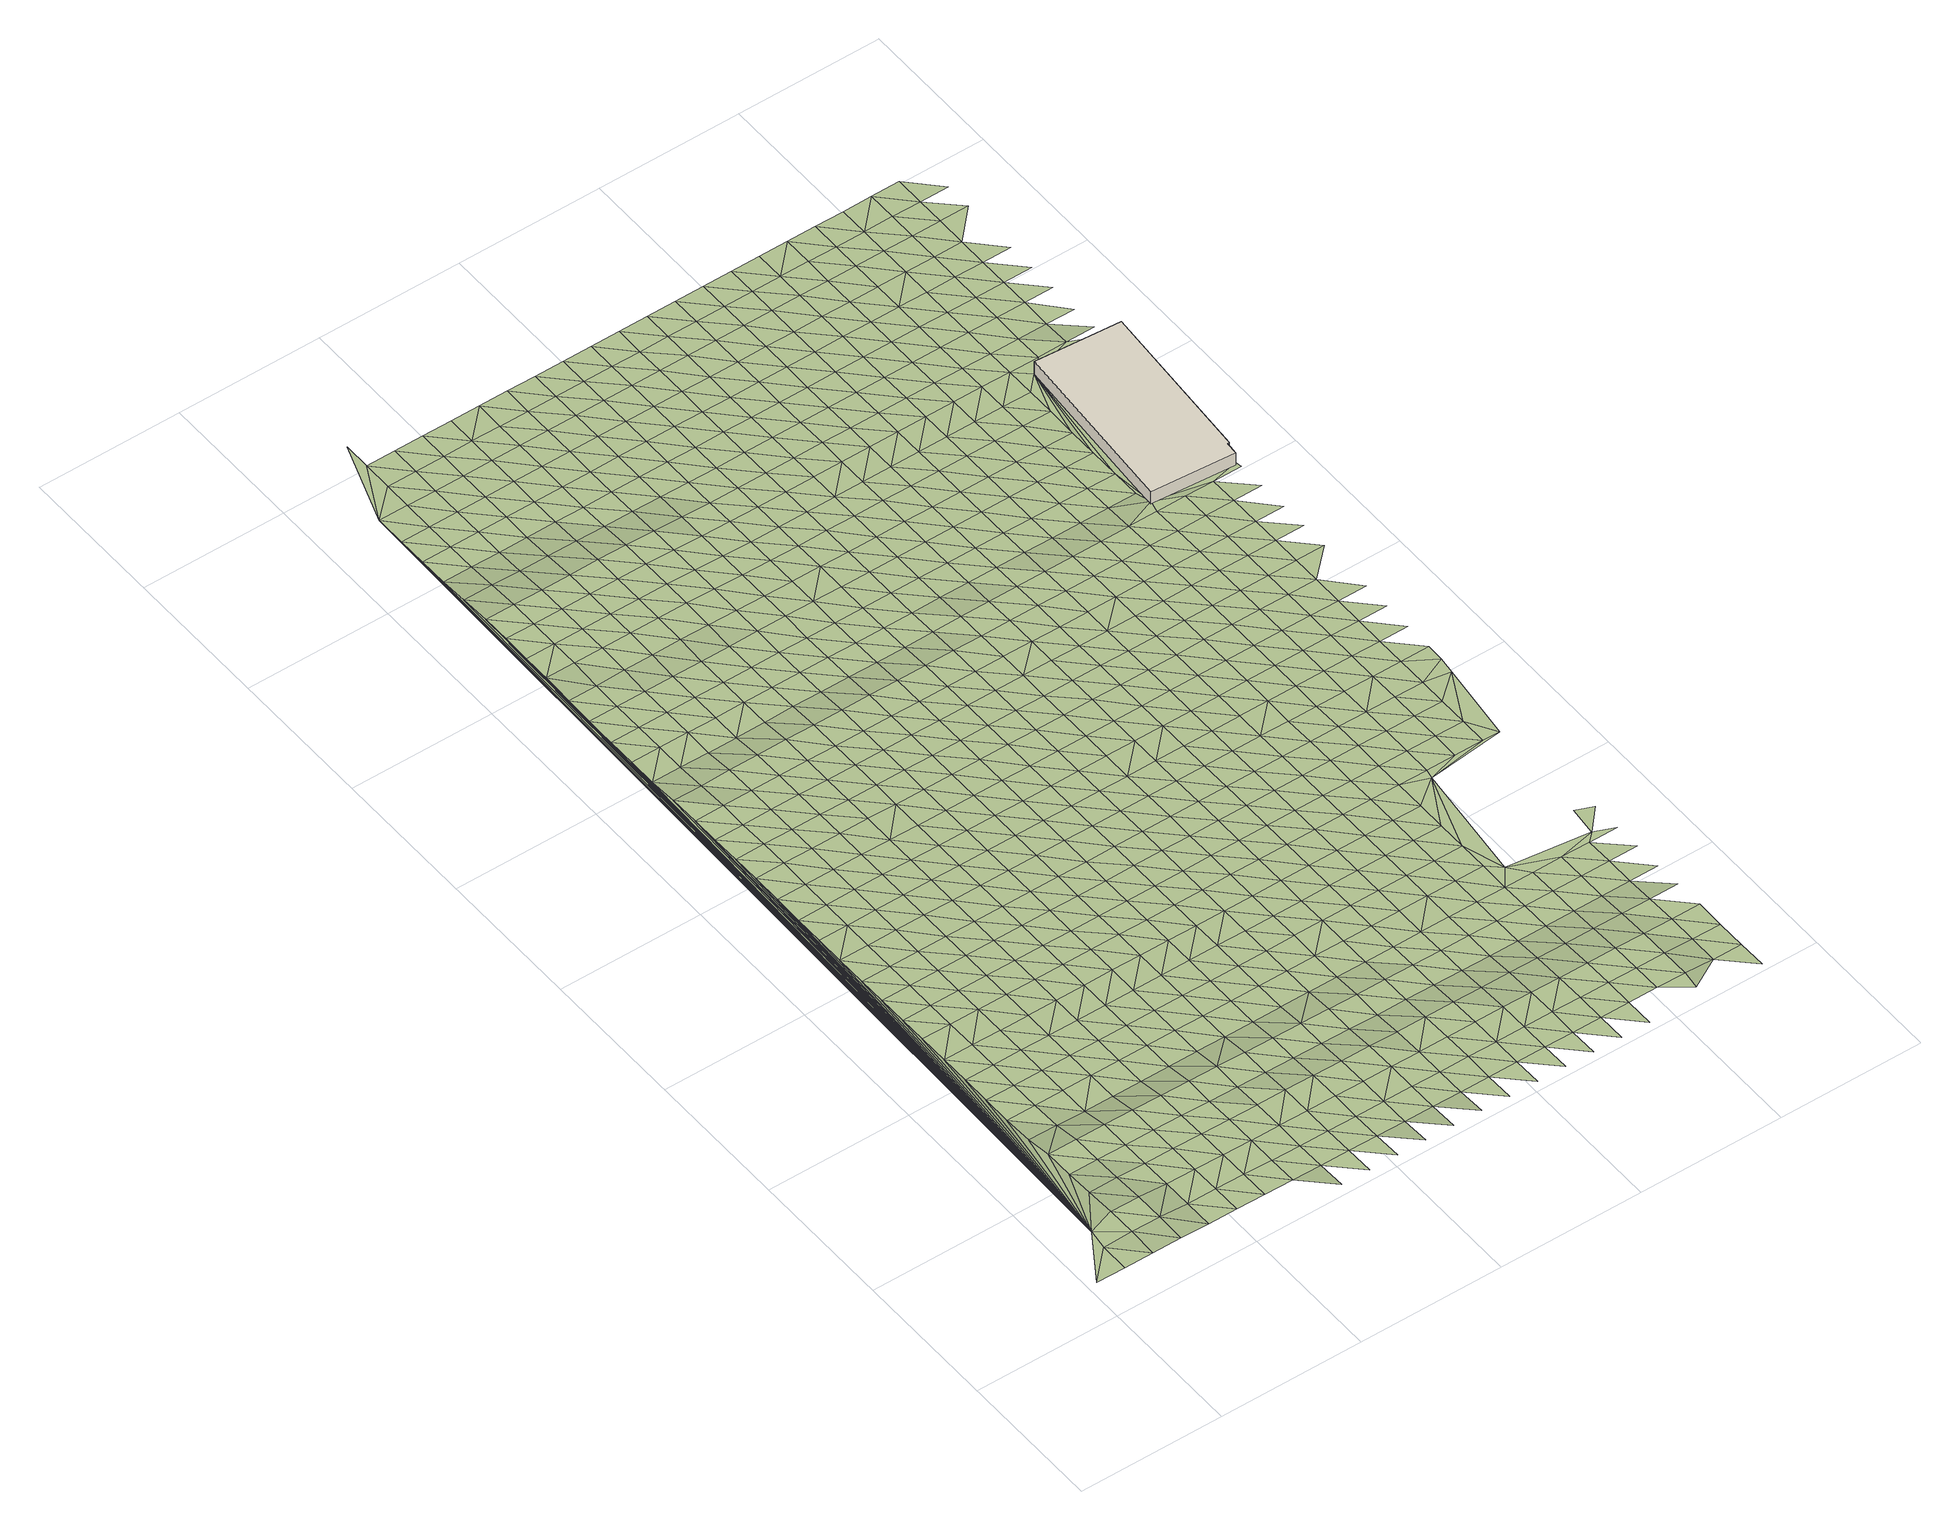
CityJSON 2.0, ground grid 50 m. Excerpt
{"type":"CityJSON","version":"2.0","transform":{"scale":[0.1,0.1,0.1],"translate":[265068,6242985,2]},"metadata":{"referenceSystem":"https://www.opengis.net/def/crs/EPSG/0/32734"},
"CityObjects":{
"building1":{"type":"Building","attributes":{"building":"industrial","building:levels":"1","footprint":{"type":"Polygon"},"plus_code":"C9X8X9XC+X3X","ground_height":3.87,"building_height":4.1,"roof_height":7.97},"geometry":[{"type":"Solid","lod":"1","boundaries":[[[[0,1,2,3]],[[1,4,5,2]],[[4,6,7,5]],[[6,8,9,7]],[[8,10,11,9]],[[10,0,3,11]],[[3,2,5,7,9,11]],[[10,8,6,4,1,0]]]]}]},
"terrain1":{"type":"TINRelief","geometry":[{"type":"CompositeSurface","lod":"1","boundaries":[[[12,13,14]],[[13,15,14]],[[12,16,13]],[[13,17,15]],[[16,17,13]],[[17,18,15]],[[18,19,15]],[[20,17,16]],[[19,21,15]],[[22,18,17]],[[21,23,15]],[[20,22,17]],[[23,24,15]],[[25,19,18]],[[15,24,26]],[[25,18,22]],[[27,21,19]],[[26,28,15]],[[20,29,22]],[[19,25,27]],[[30,15,28]],[[23,21,31]],[[32,15,30]],[[31,21,27]],[[25,22,33]],[[34,22,29]],[[15,32,35]],[[36,24,23]],[[25,33,27]],[[31,37,23]],[[33,22,34]],[[35,38,15]],[[26,24,36]],[[23,37,36]],[[39,31,27]],[[15,38,40]],[[34,29,41]],[[39,27,33]],[[26,42,28]],[[15,40,43]],[[31,44,37]],[[36,42,26]],[[15,43,45]],[[44,31,39]],[[30,28,46]],[[33,34,47]],[[34,41,48]],[[37,49,36]],[[15,45,50]],[[42,46,28]],[[39,33,47]],[[37,44,49]],[[47,34,48]],[[32,30,51]],[[15,50,52]],[[42,36,53]],[[46,51,30]],[[39,54,44]],[[36,49,53]],[[55,15,52]],[[56,48,41]],[[54,39,47]],[[46,42,57]],[[32,58,35]],[[51,59,32]],[[15,55,60]],[[44,61,49]],[[53,57,42]],[[38,35,58]],[[62,15,60]],[[32,59,58]],[[61,44,54]],[[63,51,46]],[[47,48,64]],[[56,65,48]],[[49,66,53]],[[67,15,62]],[[57,63,46]],[[38,68,40]],[[54,47,64]],[[49,61,66]],[[64,48,65]],[[69,59,51]],[[70,15,67]],[[58,68,38]],[[63,69,51]],[[43,40,71]],[[57,53,72]],[[54,73,61]],[[53,66,74]],[[15,70,75]],[[76,65,56]],[[68,71,40]],[[73,54,64]],[[57,72,63]],[[58,59,77]],[[53,74,72]],[[78,15,75]],[[69,79,59]],[[45,43,80]],[[66,61,81]],[[68,58,77]],[[71,80,43]],[[15,78,82]],[[59,79,77]],[[81,61,73]],[[83,69,63]],[[84,64,65]],[[65,76,85]],[[66,86,74]],[[15,82,87]],[[83,63,72]],[[50,45,88]],[[68,89,71]],[[64,84,73]],[[80,90,45]],[[66,81,86]],[[84,65,85]],[[91,79,69]],[[92,15,87]],[[89,68,77]],[[74,93,72]],[[52,50,88]],[[45,90,88]],[[83,91,69]],[[80,71,94]],[[81,73,95]],[[74,86,93]],[[15,92,96]],[[85,76,97]],[[98,77,79]],[[94,71,89]],[[84,95,73]],[[52,99,55]],[[72,100,83]],[[79,91,98]],[[97,76,101]],[[15,96,102]],[[90,80,103]],[[104,86,81]],[[99,52,88]],[[100,72,93]],[[85,105,84]],[[106,89,77]],[[80,94,103]],[[95,104,81]],[[107,15,102]],[[108,91,83]],[[109,60,55]],[[105,85,97]],[[77,98,106]],[[90,110,88]],[[86,111,93]],[[99,109,55]],[[83,100,108]],[[15,107,112]],[[94,89,113]],[[114,95,84]],[[90,103,110]],[[104,111,86]],[[115,62,60]],[[116,15,112]],[[114,84,105]],[[106,113,89]],[[117,100,93]],[[99,88,118]],[[98,91,119]],[[91,108,120]],[[109,115,60]],[[94,121,103]],[[95,122,104]],[[111,117,93]],[[118,88,110]],[[123,15,116]],[[67,62,124]],[[105,97,125]],[[106,98,119]],[[113,121,94]],[[120,119,91]],[[95,114,122]],[[126,109,99]],[[108,100,127]],[[115,124,62]],[[128,125,97]],[[129,15,123]],[[110,103,130]],[[131,111,104]],[[117,127,100]],[[126,99,118]],[[70,67,132]],[[114,105,133]],[[113,106,134]],[[121,130,103]],[[15,129,135]],[[131,104,122]],[[115,109,136]],[[137,120,108]],[[124,132,67]],[[125,133,105]],[[119,134,106]],[[138,117,111]],[[118,110,139]],[[126,136,109]],[[127,137,108]],[[135,140,15]],[[141,75,70]],[[113,142,121]],[[130,139,110]],[[131,138,111]],[[124,115,143]],[[114,144,122]],[[132,141,70]],[[133,145,114]],[[134,142,113]],[[146,15,140]],[[147,127,117]],[[148,126,118]],[[119,120,149]],[[137,150,120]],[[115,136,143]],[[130,121,151]],[[152,78,75]],[[144,131,122]],[[117,138,147]],[[139,148,118]],[[114,145,144]],[[132,124,153]],[[154,133,125]],[[134,119,149]],[[141,152,75]],[[142,151,121]],[[149,120,150]],[[155,136,126]],[[156,137,127]],[[143,153,124]],[[157,154,125]],[[139,130,158]],[[159,138,131]],[[127,147,156]],[[148,155,126]],[[132,160,141]],[[82,78,161]],[[162,145,133]],[[134,163,142]],[[151,158,130]],[[152,164,78]],[[159,131,144]],[[150,137,165]],[[136,166,143]],[[153,160,132]],[[154,162,133]],[[163,134,149]],[[87,82,161]],[[148,139,167]],[[78,164,161]],[[155,166,136]],[[165,137,156]],[[152,141,168]],[[147,138,169]],[[151,142,170]],[[139,158,167]],[[138,159,171]],[[172,153,143]],[[144,145,173]],[[160,168,141]],[[162,174,145]],[[170,142,163]],[[147,169,156]],[[155,148,175]],[[87,176,92]],[[149,150,177]],[[169,138,171]],[[165,178,150]],[[166,172,143]],[[164,152,179]],[[158,151,180]],[[159,144,173]],[[161,176,87]],[[175,148,167]],[[145,174,173]],[[181,160,153]],[[182,162,154]],[[163,149,177]],[[168,179,152]],[[151,170,180]],[[177,150,178]],[[166,155,183]],[[156,184,165]],[[96,92,185]],[[172,181,153]],[[182,154,186]],[[158,187,167]],[[188,171,159]],[[184,156,169]],[[155,175,183]],[[176,185,92]],[[168,160,189]],[[161,164,190]],[[191,174,162]],[[163,192,170]],[[158,180,187]],[[179,193,164]],[[188,159,173]],[[194,178,165]],[[195,172,166]],[[102,96,196]],[[181,189,160]],[[182,191,162]],[[192,163,177]],[[176,161,190]],[[171,197,169]],[[175,167,198]],[[164,193,190]],[[183,195,166]],[[165,184,194]],[[185,196,96]],[[199,179,168]],[[170,200,180]],[[173,174,201]],[[198,167,187]],[[188,197,171]],[[202,181,172]],[[189,199,168]],[[200,170,192]],[[174,191,201]],[[203,184,169]],[[176,204,185]],[[205,183,175]],[[177,178,206]],[[107,102,207]],[[178,194,208]],[[195,202,172]],[[196,209,102]],[[187,180,210]],[[211,193,179]],[[212,188,173]],[[197,203,169]],[[204,176,190]],[[205,175,198]],[[189,181,213]],[[192,177,206]],[[214,191,182]],[[112,107,207]],[[199,211,179]],[[210,180,200]],[[206,178,208]],[[212,173,201]],[[102,209,207]],[[195,183,215]],[[194,184,216]],[[196,185,217]],[[202,213,181]],[[182,218,214]],[[198,187,219]],[[193,220,190]],[[221,197,188]],[[203,216,184]],[[205,215,183]],[[217,185,204]],[[199,189,222]],[[112,223,116]],[[192,224,200]],[[219,187,210]],[[211,220,193]],[[221,188,212]],[[225,208,194]],[[201,191,226]],[[209,196,227]],[[213,222,189]],[[191,214,228]],[[223,112,207]],[[224,192,206]],[[229,204,190]],[[230,203,197]],[[198,231,205]],[[202,195,232]],[[215,233,195]],[[216,225,194]],[[196,217,227]],[[234,211,199]],[[123,116,235]],[[210,200,236]],[[212,201,226]],[[231,198,219]],[[220,229,190]],[[221,230,197]],[[226,191,228]],[[213,202,232]],[[209,237,207]],[[222,234,199]],[[235,116,223]],[[195,233,232]],[[236,200,224]],[[238,216,203]],[[215,205,239]],[[217,204,240]],[[206,208,241]],[[225,242,208]],[[209,227,237]],[[219,210,243]],[[244,220,211]],[[245,129,123]],[[212,246,221]],[[203,230,238]],[[229,240,204]],[[239,205,231]],[[213,247,222]],[[228,214,248]],[[224,206,241]],[[223,207,249]],[[234,244,211]],[[210,236,243]],[[241,208,242]],[[123,235,245]],[[246,212,226]],[[233,215,250]],[[251,225,216]],[[227,217,252]],[[247,213,232]],[[253,248,214]],[[249,207,237]],[[231,219,254]],[[255,230,221]],[[129,256,135]],[[250,215,239]],[[216,238,251]],[[240,252,217]],[[234,222,257]],[[220,258,229]],[[235,223,259]],[[228,260,226]],[[224,261,236]],[[243,254,219]],[[244,262,220]],[[245,256,129]],[[221,246,255]],[[242,225,263]],[[233,264,232]],[[265,237,227]],[[257,222,247]],[[248,260,228]],[[259,223,249]],[[261,224,241]],[[240,229,258]],[[239,231,266]],[[267,140,135]],[[220,262,258]],[[264,233,250]],[[263,225,251]],[[252,265,227]],[[244,234,268]],[[238,230,269]],[[270,245,235]],[[243,236,271]],[[246,226,272]],[[254,266,231]],[[230,255,273]],[[256,267,135]],[[247,232,274]],[[275,249,237]],[[268,234,257]],[[270,235,259]],[[260,272,226]],[[271,236,261]],[[238,269,251]],[[276,250,239]],[[240,277,252]],[[241,242,278]],[[279,146,140]],[[269,230,273]],[[263,280,242]],[[274,232,264]],[[265,275,237]],[[281,254,243]],[[244,282,262]],[[256,245,283]],[[246,284,255]],[[277,240,258]],[[266,276,239]],[[267,279,140]],[[257,247,285]],[[286,260,248]],[[241,278,261]],[[259,249,287]],[[244,268,282]],[[281,243,271]],[[278,242,280]],[[270,283,245]],[[272,284,246]],[[264,250,288]],[[251,289,263]],[[265,252,290]],[[285,247,274]],[[291,286,248]],[[275,287,249]],[[266,254,292]],[[262,293,258]],[[273,255,294]],[[267,256,295]],[[289,251,269]],[[276,288,250]],[[290,252,277]],[[279,296,146]],[[257,297,268]],[[298,270,259]],[[299,272,260]],[[271,261,300]],[[281,292,254]],[[262,282,293]],[[256,283,295]],[[255,284,294]],[[301,274,264]],[[302,280,263]],[[275,265,303]],[[297,257,285]],[[286,299,260]],[[287,298,259]],[[300,261,278]],[[296,304,146]],[[277,258,305]],[[273,306,269]],[[307,276,266]],[[279,267,308]],[[288,301,264]],[[263,289,302]],[[303,265,290]],[[282,268,309]],[[310,283,270]],[[281,271,311]],[[292,307,266]],[[305,258,293]],[[306,273,294]],[[295,308,267]],[[304,312,146]],[[313,285,274]],[[272,314,284]],[[275,315,287]],[[309,268,297]],[[298,310,270]],[[299,316,272]],[[311,271,300]],[[289,269,317]],[[318,288,276]],[[290,277,319]],[[278,280,320]],[[279,321,296]],[[280,302,322]],[[146,312,323]],[[301,313,274]],[[275,303,315]],[[281,324,292]],[[282,325,293]],[[295,283,326]],[[294,284,314]],[[317,269,306]],[[319,277,305]],[[307,318,276]],[[308,321,279]],[[272,316,314]],[[297,285,327]],[[299,286,328]],[[300,278,320]],[[298,287,329]],[[325,282,309]],[[324,281,311]],[[320,280,322]],[[310,326,283]],[[301,288,330]],[[289,331,302]],[[290,332,303]],[[304,296,333]],[[313,327,285]],[[286,334,328]],[[287,315,329]],[[307,292,335]],[[305,293,336]],[[294,337,306]],[[338,308,295]],[[331,289,317]],[[288,318,330]],[[290,319,332]],[[321,333,296]],[[339,309,297]],[[310,298,340]],[[316,299,341]],[[300,342,311]],[[335,292,324]],[[336,293,325]],[[326,338,295]],[[314,337,294]],[[322,302,343]],[[313,301,344]],[[312,304,345]],[[315,303,346]],[[327,339,297]],[[341,299,328]],[[340,298,329]],[[342,300,320]],[[305,347,319]],[[317,306,348]],[[318,307,349]],[[350,321,308]],[[344,301,330]],[[343,302,331]],[[303,332,346]],[[333,345,304]],[[351,325,309]],[[326,310,352]],[[324,311,353]],[[316,354,314]],[[347,305,336]],[[349,307,335]],[[337,348,306]],[[338,350,308]],[[322,355,320]],[[313,356,327]],[[315,357,329]],[[339,351,309]],[[310,340,352]],[[316,341,354]],[[353,311,342]],[[331,317,358]],[[318,359,330]],[[319,360,332]],[[333,321,361]],[[355,322,343]],[[345,362,312]],[[356,313,344]],[[357,315,346]],[[336,325,363]],[[335,324,364]],[[365,338,326]],[[337,314,366]],[[348,358,317]],[[360,319,347]],[[359,318,349]],[[350,361,321]],[[367,339,327]],[[368,341,328]],[[342,320,369]],[[340,329,370]],[[351,363,325]],[[364,324,353]],[[352,365,326]],[[366,314,354]],[[344,330,371]],[[346,332,372]],[[373,345,333]],[[369,320,355]],[[356,367,327]],[[368,328,374]],[[370,329,357]],[[335,375,349]],[[376,347,336]],[[343,331,377]],[[337,378,348]],[[379,350,338]],[[358,380,331]],[[371,330,359]],[[372,332,360]],[[361,373,333]],[[381,351,339]],[[382,352,340]],[[342,383,353]],[[375,335,364]],[[363,376,336]],[[365,379,338]],[[378,337,366]],[[355,343,377]],[[356,344,384]],[[354,341,385]],[[386,362,345]],[[357,346,387]],[[367,381,339]],[[331,380,377]],[[368,388,341]],[[382,340,370]],[[383,342,369]],[[389,360,347]],[[358,348,390]],[[359,349,391]],[[361,350,392]],[[384,344,371]],[[387,346,372]],[[373,386,345]],[[351,393,363]],[[365,352,394]],[[364,353,395]],[[366,354,385]],[[391,349,375]],[[376,389,347]],[[348,378,390]],[[385,341,388]],[[379,392,350]],[[355,396,369]],[[397,367,356]],[[357,398,370]],[[381,393,351]],[[382,394,352]],[[395,353,383]],[[380,358,399]],[[372,360,400]],[[359,401,371]],[[373,361,402]],[[396,355,377]],[[386,403,362]],[[397,356,384]],[[398,357,387]],[[375,364,404]],[[405,376,363]],[[379,365,406]],[[366,407,378]],[[358,390,399]],[[360,389,400]],[[401,359,391]],[[392,402,361]],[[381,367,408]],[[409,383,369]],[[410,388,368]],[[382,370,411]],[[393,405,363]],[[404,364,395]],[[365,394,406]],[[385,407,366]],[[384,371,412]],[[380,413,377]],[[387,372,414]],[[415,386,373]],[[396,409,369]],[[367,397,408]],[[416,410,368]],[[411,370,398]],[[375,417,391]],[[418,389,376]],[[378,419,390]],[[392,379,420]],[[413,380,399]],[[412,371,401]],[[400,414,372]],[[402,415,373]],[[381,421,393]],[[394,382,422]],[[423,395,383]],[[417,375,404]],[[405,418,376]],[[406,420,379]],[[407,419,378]],[[396,377,424]],[[397,384,425]],[[385,388,426]],[[427,403,386]],[[387,428,398]],[[421,381,408]],[[410,429,388]],[[422,382,411]],[[409,423,383]],[[389,430,400]],[[399,390,431]],[[401,391,432]],[[392,433,402]],[[425,384,412]],[[424,377,413]],[[414,428,387]],[[415,427,386]],[[405,393,434]],[[394,435,406]],[[404,395,436]],[[407,385,426]],[[432,391,417]],[[418,430,389]],[[419,431,390]],[[426,388,429]],[[420,433,392]],[[437,409,396]],[[397,438,408]],[[411,398,439]],[[434,393,421]],[[435,394,422]],[[423,436,395]],[[413,399,440]],[[412,401,441]],[[442,414,400]],[[415,402,443]],[[437,396,424]],[[403,427,444]],[[438,397,425]],[[428,439,398]],[[417,404,445]],[[446,418,405]],[[420,406,447]],[[407,448,419]],[[431,440,399]],[[430,442,400]],[[441,401,432]],[[433,443,402]],[[421,408,449]],[[429,410,450]],[[423,409,451]],[[422,411,452]],[[405,434,446]],[[436,445,404]],[[447,406,435]],[[426,448,407]],[[412,453,425]],[[413,454,424]],[[428,414,455]],[[427,415,456]],[[437,451,409]],[[449,408,438]],[[457,450,410]],[[439,452,411]],[[458,432,417]],[[418,459,430]],[[431,419,460]],[[433,420,461]],[[453,412,441]],[[440,454,413]],[[442,455,414]],[[443,456,415]],[[434,421,462]],[[422,463,435]],[[436,423,464]],[[445,458,417]],[[446,459,418]],[[461,420,447]],[[448,460,419]],[[437,424,465]],[[438,425,466]],[[426,429,467]],[[468,439,428]],[[462,421,449]],[[450,469,429]],[[452,463,422]],[[423,451,464]],[[470,442,430]],[[471,441,432]],[[440,431,472]],[[444,427,473]],[[433,474,443]],[[425,453,466]],[[454,465,424]],[[455,468,428]],[[456,475,427]],[[476,446,434]],[[447,435,477]],[[445,436,478]],[[448,426,467]],[[458,471,432]],[[459,470,430]],[[460,472,431]],[[467,429,469]],[[474,433,461]],[[451,437,479]],[[449,438,480]],[[481,452,439]],[[462,476,434]],[[463,477,435]],[[464,478,436]],[[473,427,475]],[[482,455,442]],[[456,443,483]],[[465,479,437]],[[480,438,466]],[[468,481,439]],[[445,484,458]],[[459,446,485]],[[453,441,486]],[[454,440,487]],[[447,488,461]],[[448,489,460]],[[472,490,440]],[[470,482,442]],[[471,491,441]],[[483,443,474]],[[449,492,462]],[[493,469,450]],[[451,494,464]],[[463,452,495]],[[476,485,446]],[[478,484,445]],[[477,488,447]],[[489,448,467]],[[466,453,486]],[[465,454,487]],[[475,456,496]],[[440,490,487]],[[441,491,486]],[[492,449,480]],[[479,494,451]],[[493,450,497]],[[481,495,452]],[[471,458,498]],[[459,499,470]],[[472,460,500]],[[474,461,501]],[[455,502,468]],[[482,503,455]],[[496,456,483]],[[476,462,504]],[[505,477,463]],[[469,506,467]],[[478,464,507]],[[484,498,458]],[[485,499,459]],[[488,501,461]],[[500,460,489]],[[466,508,480]],[[479,465,509]],[[475,510,473]],[[481,468,502]],[[504,462,492]],[[506,469,493]],[[495,505,463]],[[455,503,502]],[[494,507,464]],[[482,470,511]],[[490,472,512]],[[491,471,513]],[[483,474,514]],[[486,508,466]],[[509,465,487]],[[510,475,496]],[[485,476,515]],[[516,488,477]],[[484,478,517]],[[518,489,467]],[[498,513,471]],[[499,511,470]],[[472,500,512]],[[501,514,474]],[[519,494,479]],[[492,480,520]],[[481,521,495]],[[515,476,504]],[[505,516,477]],[[518,467,506]],[[507,517,478]],[[490,522,487]],[[503,482,523]],[[483,524,496]],[[509,519,479]],[[525,473,510]],[[508,520,480]],[[521,481,502]],[[484,526,498]],[[485,527,499]],[[486,491,528]],[[501,488,529]],[[500,489,530]],[[522,490,512]],[[511,523,482]],[[513,531,491]],[[514,524,483]],[[504,492,532]],[[493,533,506]],[[534,507,494]],[[535,505,495]],[[485,515,527]],[[517,526,484]],[[516,529,488]],[[530,489,518]],[[508,486,528]],[[536,509,487]],[[503,537,502]],[[510,496,538]],[[491,531,528]],[[519,534,494]],[[520,532,492]],[[535,495,521]],[[513,498,539]],[[511,499,540]],[[541,512,500]],[[542,514,501]],[[536,487,522]],[[503,523,537]],[[524,538,496]],[[543,516,505]],[[544,518,506]],[[507,545,517]],[[526,539,498]],[[540,499,527]],[[529,542,501]],[[541,500,530]],[[515,504,546]],[[547,519,509]],[[508,548,520]],[[510,549,525]],[[521,502,550]],[[532,551,504]],[[544,506,533]],[[535,543,505]],[[534,545,507]],[[523,511,552]],[[553,522,512]],[[531,513,554]],[[555,524,514]],[[548,508,528]],[[536,547,509]],[[502,537,550]],[[538,549,510]],[[527,515,546]],[[529,516,556]],[[526,517,557]],[[558,530,518]],[[504,551,546]],[[511,540,552]],[[539,554,513]],[[553,512,541]],[[542,555,514]],[[559,534,519]],[[532,520,560]],[[535,521,561]],[[543,556,516]],[[544,558,518]],[[545,557,517]],[[536,522,562]],[[531,563,528]],[[523,564,537]],[[538,524,565]],[[547,559,519]],[[549,566,525]],[[560,520,548]],[[521,550,561]],[[540,527,567]],[[539,526,568]],[[542,529,569]],[[530,570,541]],[[562,522,553]],[[552,564,523]],[[554,563,531]],[[555,565,524]],[[551,532,571]],[[544,533,572]],[[545,534,573]],[[543,535,574]],[[527,546,567]],[[557,568,526]],[[556,569,529]],[[558,570,530]],[[548,528,575]],[[576,547,536]],[[550,537,577]],[[578,549,538]],[[534,559,573]],[[532,560,571]],[[533,579,572]],[[574,535,561]],[[580,554,539]],[[581,552,540]],[[541,582,553]],[[583,555,542]],[[576,536,562]],[[563,575,528]],[[564,577,537]],[[565,578,538]],[[551,584,546]],[[556,543,585]],[[558,544,586]],[[557,545,587]],[[568,580,539]],[[567,581,540]],[[569,583,542]],[[570,582,541]],[[588,559,547]],[[548,589,560]],[[566,549,590]],[[561,550,591]],[[584,551,571]],[[572,586,544]],[[574,585,543]],[[573,587,545]],[[552,592,564]],[[553,593,562]],[[594,563,554]],[[595,565,555]],[[575,589,548]],[[588,547,576]],[[591,550,577]],[[578,590,549]],[[596,567,546]],[[597,569,556]],[[557,598,568]],[[558,599,570]],[[580,594,554]],[[581,592,552]],[[582,593,553]],[[583,595,555]],[[576,562,600]],[[573,559,601]],[[571,560,602]],[[561,603,574]],[[596,546,584]],[[585,597,556]],[[587,598,557]],[[586,599,558]],[[577,564,604]],[[575,563,605]],[[572,579,606]],[[565,607,578]],[[601,559,588]],[[590,608,566]],[[589,602,560]],[[603,561,591]],[[588,576,600]],[[580,568,609]],[[610,581,567]],[[611,600,562]],[[612,583,569]],[[582,570,613]],[[593,611,562]],[[592,604,564]],[[563,594,605]],[[595,607,565]],[[584,571,614]],[[615,587,573]],[[586,572,606]],[[616,585,574]],[[596,610,567]],[[598,609,568]],[[597,612,569]],[[613,570,599]],[[589,575,617]],[[591,577,618]],[[619,590,578]],[[615,573,601]],[[602,614,571]],[[616,574,603]],[[594,580,620]],[[621,592,581]],[[593,582,622]],[[623,595,583]],[[605,617,575]],[[604,618,577]],[[607,619,578]],[[584,624,596]],[[597,585,625]],[[586,626,599]],[[627,598,587]],[[609,620,580]],[[610,621,581]],[[612,623,583]],[[622,582,613]],[[589,628,602]],[[608,590,629]],[[630,603,591]],[[614,624,584]],[[606,626,586]],[[625,585,616]],[[627,587,615]],[[604,592,631]],[[611,593,632]],[[607,595,633]],[[617,628,589]],[[618,630,591]],[[619,629,590]],[[600,634,588]],[[635,600,611]],[[610,596,636]],[[612,597,637]],[[605,594,638]],[[609,598,639]],[[613,599,640]],[[620,641,594]],[[592,621,631]],[[593,622,632]],[[623,633,595]],[[634,601,588]],[[614,602,642]],[[643,616,603]],[[624,636,596]],[[625,637,597]],[[626,640,599]],[[639,598,627]],[[617,605,638]],[[618,604,644]],[[619,607,645]],[[638,594,641]],[[629,646,608]],[[628,642,602]],[[630,643,603]],[[615,601,634]],[[647,620,609]],[[621,610,648]],[[612,649,623]],[[622,613,650]],[[632,635,611]],[[631,644,604]],[[633,645,607]],[[624,614,651]],[[606,652,626]],[[636,648,610]],[[647,609,639]],[[637,649,612]],[[640,650,613]],[[627,615,634]],[[628,617,653]],[[625,616,654]],[[618,655,630]],[[656,629,619]],[[642,651,614]],[[657,652,606]],[[643,658,616]],[[659,641,620]],[[621,660,631]],[[622,661,632]],[[633,623,662]],[[653,617,638]],[[644,655,618]],[[645,656,619]],[[637,625,654]],[[640,626,663]],[[639,627,664]],[[659,620,647]],[[648,660,621]],[[649,662,623]],[[654,616,658]],[[650,661,622]],[[635,665,600]],[[636,624,666]],[[628,667,642]],[[646,629,668]],[[643,630,669]],[[651,670,624]],[[652,663,626]],[[644,631,671]],[[627,634,664]],[[638,641,672]],[[635,632,673]],[[645,633,674]],[[667,628,653]],[[655,669,630]],[[656,668,629]],[[648,636,666]],[[637,675,649]],[[647,639,676]],[[650,640,677]],[[624,670,666]],[[672,641,659]],[[660,671,631]],[[661,673,632]],[[662,674,633]],[[651,642,678]],[[658,643,679]],[[654,675,637]],[[663,677,640]],[[664,676,639]],[[680,653,638]],[[655,644,681]],[[656,645,682]],[[668,683,646]],[[642,667,678]],[[669,679,643]],[[684,659,647]],[[648,685,660]],[[662,649,686]],[[650,687,661]],[[673,688,635]],[[671,681,644]],[[680,638,672]],[[645,674,682]],[[670,651,689]],[[685,648,666]],[[676,684,647]],[[675,686,649]],[[667,653,690]],[[654,658,691]],[[655,692,669]],[[668,656,693]],[[651,678,689]],[[679,694,658]],[[635,688,665]],[[695,664,634]],[[696,672,659]],[[697,671,660]],[[673,661,698]],[[674,662,699]],[[690,653,680]],[[681,692,655]],[[682,693,656]],[[670,700,666]],[[675,654,691]],[[664,695,676]],[[684,696,659]],[[685,697,660]],[[686,699,662]],[[694,691,658]],[[678,667,701]],[[668,702,683]],[[679,669,703]],[[700,670,689]],[[704,681,671]],[[688,673,705]],[[680,672,706]],[[674,707,682]],[[701,667,690]],[[693,702,668]],[[692,703,669]],[[685,666,708]],[[675,709,686]],[[684,676,710]],[[672,696,706]],[[697,704,671]],[[699,707,674]],[[711,689,678]],[[694,679,712]],[[708,666,700]],[[709,675,691]],[[695,710,676]],[[690,680,713]],[[692,681,714]],[[693,682,715]],[[688,716,665]],[[634,717,695]],[[702,718,683]],[[711,678,701]],[[703,712,679]],[[696,684,719]],[[720,697,685]],[[699,686,721]],[[704,714,681]],[[706,713,680]],[[707,715,682]],[[722,700,689]],[[720,685,708]],[[710,719,684]],[[721,686,709]],[[690,723,701]],[[691,694,724]],[[703,692,725]],[[702,693,726]],[[722,689,711]],[[712,727,694]],[[704,697,728]],[[729,730,665]],[[707,699,731]],[[713,723,690]],[[714,725,692]],[[715,726,693]],[[708,700,732]],[[706,696,733]],[[709,691,724]],[[695,717,710]],[[719,734,696]],[[720,728,697]],[[731,699,721]],[[724,694,727]],[[735,717,634]],[[711,701,736]],[[702,737,718]],[[738,712,703]],[[732,700,722]],[[714,704,739]],[[713,706,733]],[[707,740,715]],[[733,696,734]],[[723,736,701]],[[725,738,703]],[[726,737,702]],[[741,720,708]],[[721,709,742]],[[719,710,743]],[[704,728,739]],[[707,731,740]],[[722,711,744]],[[745,727,712]],[[741,708,732]],[[742,709,724]],[[717,743,710]],[[713,746,723]],[[725,714,747]],[[726,715,748]],[[737,749,718]],[[736,744,711]],[[738,745,712]],[[750,728,720]],[[734,719,751]],[[721,752,731]],[[739,747,714]],[[746,713,733]],[[715,740,748]],[[732,722,753]],[[750,720,741]],[[743,751,719]],[[752,721,742]],[[736,723,754]],[[724,727,755]],[[725,756,738]],[[737,726,757]],[[722,744,753]],[[745,758,727]],[[743,717,735]],[[734,759,733]],[[739,728,760]],[[740,731,761]],[[754,723,746]],[[747,756,725]],[[748,757,726]],[[762,741,732]],[[742,724,755]],[[751,759,734]],[[760,728,750]],[[761,731,752]],[[758,755,727]],[[744,736,763]],[[737,764,749]],[[745,738,765]],[[753,762,732]],[[766,747,739]],[[746,733,767]],[[740,768,748]],[[736,754,763]],[[756,765,738]],[[757,764,737]],[[750,741,769]],[[742,770,752]],[[759,767,733]],[[766,739,760]],[[768,740,761]],[[744,771,753]],[[758,745,772]],[[762,769,741]],[[755,770,742]],[[735,773,743]],[[751,743,773]],[[774,756,747]],[[746,775,754]],[[757,748,776]],[[764,777,749]],[[771,744,763]],[[765,772,745]],[[778,760,750]],[[761,752,779]],[[774,747,766]],[[767,775,746]],[[776,748,768]],[[751,773,759]],[[780,762,753]],[[769,778,750]],[[770,779,752]],[[763,754,781]],[[755,758,782]],[[765,756,783]],[[764,757,784]],[[780,753,771]],[[772,785,758]],[[768,761,786]],[[767,759,787]],[[775,781,754]],[[783,756,774]],[[757,776,784]],[[788,766,760]],[[789,769,762]],[[770,755,782]],[[778,790,760]],[[785,782,758]],[[779,786,761]],[[771,763,791]],[[764,792,777]],[[793,772,765]],[[759,773,787]],[[780,789,762]],[[766,794,774]],[[775,767,795]],[[788,760,790]],[[768,796,776]],[[781,791,763]],[[793,765,783]],[[792,764,784]],[[797,778,769]],[[770,798,779]],[[786,796,768]],[[795,767,787]],[[766,788,794]],[[771,799,780]],[[800,785,772]],[[789,797,769]],[[798,770,782]],[[775,801,781]],[[783,774,802]],[[803,784,776]],[[777,792,804]],[[791,799,771]],[[800,772,793]],[[790,778,805]],[[786,779,806]],[[794,802,774]],[[803,776,796]],[[789,780,807]],[[778,797,805]],[[806,779,798]],[[791,781,808]],[[782,785,809]],[[793,783,810]],[[792,784,811]],[[788,802,794]],[[799,807,780]],[[812,785,800]],[[790,813,788]],[[796,786,814]],[[802,810,783]],[[803,811,784]],[[797,789,815]],[[798,782,809]],[[813,790,805]],[[786,806,814]],[[785,812,809]],[[799,791,816]],[[804,792,817]],[[818,800,793]],[[807,815,789]],[[819,803,796]],[[810,818,793]],[[811,817,792]],[[797,820,805]],[[798,821,806]],[[819,796,814]],[[822,812,800]],[[815,820,797]],[[821,798,809]],[[807,799,823]],[[824,811,803]],[[813,825,788]],[[817,826,804]],[[818,822,800]],[[802,788,10]],[[813,805,827]],[[814,806,828]],[[819,824,803]],[[815,807,823]],[[820,827,805]],[[828,806,821]],[[802,10,810]],[[809,812,829]],[[830,817,811]],[[822,831,812]],[[819,814,832]],[[824,830,811]],[[815,833,820]],[[821,809,829]],[[818,810,10]],[[827,825,813]],[[832,814,828]],[[812,831,829]],[[826,817,834]],[[819,835,824]],[[822,818,10]],[[836,788,825]],[[830,837,817]],[[827,820,838]],[[821,839,828]],[[835,819,832]],[[822,10,831]],[[829,839,821]],[[817,837,834]],[[830,824,840]],[[825,827,841]],[[829,831,10]],[[832,828,842]],[[840,824,835]],[[839,842,828]],[[837,830,843]],[[835,832,844]],[[843,830,840]],[[839,829,845]],[[829,10,845]],[[842,844,832]],[[837,846,834]],[[825,847,836]],[[846,837,843]],[[839,848,842]],[[840,835,849]],[[844,850,835]],[[848,839,845]],[[843,840,849]],[[851,834,846]],[[835,850,849]],[[844,842,852]],[[845,10,853]],[[852,842,848]],[[843,854,846]],[[850,844,855]],[[854,843,849]],[[848,845,853]],[[844,852,855]],[[856,851,846]],[[850,857,849]],[[854,856,846]],[[848,858,852]],[[855,857,850]],[[858,848,853]],[[859,853,10]],[[854,849,860]],[[856,861,851]],[[862,855,852]],[[857,860,849]],[[852,858,862]],[[863,856,854]],[[857,855,864]],[[863,854,860]],[[858,853,865]],[[862,864,855]],[[861,856,866]],[[860,857,867]],[[863,868,856]],[[869,862,858]],[[864,867,857]],[[856,868,866]],[[870,863,860]],[[864,862,871]],[[867,870,860]],[[872,868,863]],[[873,867,864]],[[870,872,863]],[[868,874,866]],[[875,870,867]],[[872,874,868]],[[874,876,866]],[[872,870,877]],[[874,872,877]],[[874,878,876]]]}]}
},
"vertices":[
[2013,2542,8],[2302,2521,8],[2302,2521,60],[2013,2542,60],[2305,2565,8],[2305,2565,60],[2312,2565,8],[2312,2565,60],[2353,3139,8],[2353,3139,60],[2057,3160,8],[2057,3160,60],
[102,100,59],[102,200,61],[2,100,60],[111,270,62],[202,100,59],[202,200,64],[202,300,64],[202,405,56],[302,100,59],[202,500,51],[302,200,64],[202,600,51],[202,695,32],[302,300,62],[202,800,27],[302,405,56],[202,900,27],[402,100,55],[202,1000,27],[302,500,51],[202,1100,28],[402,300,54],[402,200,55],[202,1205,26],[302,695,31],[302,600,51],[202,1300,25],[402,405,52],[202,1400,25],[502,100,55],[302,800,27],[202,1495,25],[402,500,51],[202,1600,24],[302,900,27],[502,300,54],[502,200,55],[402,600,51],[202,1700,24],[302,1000,27],[202,1800,24],[402,695,27],[502,405,52],[202,1900,26],[603,100,54],[402,800,26],[302,1205,26],[302,1100,28],[202,2005,26],[502,500,51],[202,2100,26],[402,900,26],[603,300,51],[603,200,53],[502,600,51],[202,2200,24],[302,1300,25],[402,1000,27],[202,2295,24],[302,1400,25],[502,800,26],[603,405,50],[502,695,27],[202,2400,21],[703,100,51],[402,1205,26],[202,2500,12],[402,1100,26],[302,1495,25],[603,500,48],[202,2600,12],[502,900,26],[703,300,49],[703,200,49],[603,600,48],[202,2700,12],[302,1700,24],[402,1300,25],[302,1600,24],[502,1000,27],[202,2805,12],[603,695,27],[402,1400,25],[703,405,48],[202,2905,13],[803,100,49],[502,1100,26],[302,1800,26],[603,800,26],[803,0,54],[202,3010,21],[402,1495,25],[703,500,45],[803,200,48],[502,1205,26],[202,3105,22],[603,900,26],[302,1900,28],[402,1600,26],[703,600,45],[202,3205,22],[502,1300,25],[803,300,48],[302,2005,29],[202,3300,22],[703,695,27],[402,1700,26],[603,1100,25],[603,1000,26],[502,1400,25],[803,405,47],[202,3405,17],[302,2100,28],[903,100,49],[402,1800,27],[703,800,26],[903,0,53],[202,3505,8],[502,1495,25],[803,500,43],[302,2200,25],[903,200,47],[603,1205,25],[202,3605,7],[402,1900,27],[703,900,26],[803,600,43],[502,1600,26],[202,3705,7],[302,2295,25],[603,1300,25],[402,2005,27],[903,405,46],[903,300,47],[202,3810,8],[803,695,27],[502,1700,26],[703,1100,26],[703,1000,26],[603,1400,25],[302,2400,20],[402,2100,27],[1003,100,48],[502,1800,27],[803,800,26],[1003,0,52],[603,1495,25],[903,500,40],[402,2200,26],[302,2600,12],[1003,200,46],[703,1205,26],[302,2500,12],[803,900,27],[502,1900,27],[603,1600,25],[402,2295,26],[903,695,26],[703,1300,25],[903,600,40],[502,2005,27],[1003,405,44],[1003,300,47],[603,1700,26],[302,2700,12],[803,1100,27],[803,1000,27],[402,2400,23],[703,1400,25],[502,2100,27],[1103,100,47],[603,1800,26],[903,800,26],[302,2805,12],[1103,0,52],[703,1495,25],[1003,500,38],[502,2200,26],[402,2600,12],[1103,200,46],[803,1205,26],[402,2500,12],[903,900,27],[603,1900,26],[302,2905,14],[1003,600,38],[703,1600,24],[502,2295,26],[803,1300,24],[1103,300,46],[603,2005,26],[1003,695,26],[402,2700,12],[703,1700,24],[903,1100,27],[302,3105,22],[903,1000,27],[302,3010,21],[803,1400,25],[502,2400,23],[1103,405,44],[603,2100,25],[1203,100,46],[703,1800,24],[1003,800,26],[402,2805,12],[1203,0,51],[803,1495,25],[502,2500,12],[1103,500,36],[603,2200,25],[302,3205,22],[903,1205,25],[1003,900,26],[1203,300,46],[402,2905,18],[1203,200,46],[502,2600,12],[1103,600,36],[803,1600,24],[703,2005,24],[703,1900,24],[603,2295,25],[302,3300,22],[903,1300,24],[402,3010,22],[1103,695,26],[803,1700,24],[502,2700,12],[1003,1100,26],[1003,1000,27],[903,1400,24],[603,2400,25],[302,3405,16],[1203,405,43],[703,2100,24],[1303,100,44],[402,3105,22],[803,1800,24],[1103,800,26],[502,2805,12],[1303,0,50],[903,1495,24],[1203,500,35],[302,3505,7],[703,2200,24],[603,2600,13],[402,3205,22],[1303,200,45],[1003,1205,25],[603,2500,14],[1103,900,26],[803,1900,24],[502,2905,18],[903,1600,24],[302,3605,7],[703,2295,24],[1203,695,26],[402,3300,22],[1003,1300,23],[1303,300,44],[1203,600,35],[803,2005,24],[502,3010,22],[903,1700,24],[603,2700,12],[1103,1100,25],[302,3705,8],[1103,1000,26],[1003,1400,24],[703,2400,24],[402,3405,13],[1303,405,40],[803,2100,24],[1404,100,44],[502,3105,22],[903,1800,24],[1203,800,26],[603,2805,13],[1404,0,47],[1003,1495,24],[703,2500,17],[1303,500,32],[402,3505,7],[302,3810,8],[803,2200,24],[502,3205,22],[1404,200,45],[1103,1205,24],[903,1900,24],[1203,900,26],[603,2905,19],[302,3905,9],[703,2600,13],[1303,600,32],[1003,1600,24],[402,3605,8],[803,2295,24],[502,3300,22],[1103,1300,24],[302,4005,10],[903,2005,24],[1404,405,40],[603,3010,22],[1404,300,44],[1303,695,26],[1003,1700,24],[703,2700,12],[1203,1100,24],[402,3705,8],[1203,1000,25],[302,4100,10],[1103,1400,25],[803,2400,24],[502,3405,13],[903,2100,24],[1504,100,44],[603,3105,22],[1003,1800,23],[1303,800,26],[703,2805,13],[402,3810,8],[1504,0,47],[1103,1495,25],[803,2500,16],[1404,500,32],[502,3505,7],[903,2200,24],[603,3205,22],[1504,200,45],[1203,1205,24],[1303,900,27],[1003,1900,23],[402,3905,9],[703,2905,18],[803,2600,13],[1404,600,32],[1103,1600,23],[502,3605,8],[903,2295,24],[603,3300,22],[1203,1300,24],[1504,300,43],[1303,1000,26],[1003,2005,23],[703,3010,21],[1404,695,26],[1103,1700,23],[803,2700,12],[502,3705,8],[402,4005,10],[903,2400,24],[1203,1400,25],[603,3405,12],[1504,405,39],[1003,2100,23],[1604,100,44],[1303,1100,26],[703,3105,21],[1103,1800,23],[803,2805,14],[502,3810,8],[1604,0,46],[1203,1495,25],[903,2500,15],[1404,900,27],[1504,500,30],[603,3505,7],[1404,800,26],[1003,2200,23],[703,3205,21],[1303,1205,26],[1103,1900,23],[1604,300,43],[502,3905,9],[803,2905,17],[1604,200,44],[903,2600,13],[1504,600,30],[1203,1600,23],[603,3605,8],[1003,2295,23],[703,3300,21],[1303,1300,26],[1404,1000,26],[1103,2005,23],[803,3010,18],[1504,695,26],[903,2700,12],[1203,1700,23],[603,3705,9],[502,4005,10],[1303,1400,25],[1003,2400,23],[703,3405,11],[1604,405,38],[1103,2100,23],[1404,1100,26],[1704,100,43],[803,3105,18],[1203,1800,23],[1504,800,26],[903,2805,14],[603,3810,9],[1704,0,45],[1303,1495,25],[1003,2500,14],[1604,500,29],[703,3505,7],[1103,2200,23],[803,3205,18],[1404,1205,26],[1504,900,27],[1203,1900,23],[1704,300,42],[603,3905,10],[903,2905,15],[1704,200,44],[1003,2600,12],[1604,600,29],[1303,1600,23],[703,3605,8],[1103,2295,23],[803,3300,18],[1404,1300,26],[1504,1000,27],[1203,2005,23],[903,3010,15],[1604,695,26],[1303,1700,22],[1003,2700,12],[703,3705,9],[603,4005,10],[1404,1400,25],[1103,2400,23],[803,3405,10],[1704,405,37],[1203,2100,23],[1804,100,43],[1504,1100,27],[903,3105,14],[1303,1800,23],[1604,800,26],[1003,2805,13],[703,3810,10],[1804,0,43],[1404,1495,25],[1103,2500,15],[1704,500,28],[803,3505,8],[1203,2200,23],[903,3205,14],[1504,1205,27],[1604,900,27],[1303,1900,23],[1804,300,41],[1003,2905,13],[1804,200,43],[1103,2600,12],[1404,1600,23],[1704,600,28],[703,4005,10],[803,3605,9],[703,3905,10],[1203,2295,23],[903,3300,13],[1504,1300,26],[1604,1000,27],[1303,2005,23],[1003,3010,12],[1103,2700,12],[803,3705,9],[1504,1400,26],[1203,2400,22],[1404,1800,23],[1704,800,26],[903,3405,8],[1804,405,36],[1704,695,26],[1404,1700,22],[1303,2100,23],[1904,100,43],[1604,1100,27],[1003,3105,11],[803,3810,10],[1904,0,44],[1504,1495,26],[1203,2500,17],[1804,500,28],[903,3505,8],[1103,2905,12],[1103,2805,12],[1303,2200,23],[1003,3205,11],[1904,200,43],[1604,1205,27],[1404,1900,23],[1704,900,27],[803,3905,10],[1203,2600,13],[1804,600,28],[1504,1600,23],[903,3605,10],[1303,2295,23],[1003,3300,10],[1604,1300,26],[1904,300,40],[1704,1000,27],[1404,2005,23],[1103,3010,11],[1804,695,26],[1203,2700,12],[903,3705,10],[803,4005,10],[1604,1400,27],[1303,2400,22],[1504,1800,23],[1003,3405,7],[1904,405,34],[1504,1700,23],[1404,2100,23],[2004,100,43],[1704,1100,27],[1103,3105,10],[1804,800,27],[1203,2805,12],[903,3810,10],[1604,1495,27],[1303,2500,19],[1904,500,27],[1003,3505,8],[1103,3205,10],[2004,200,42],[1704,1205,27],[1404,2295,23],[1804,900,27],[1504,1900,23],[903,3905,10],[1203,2905,12],[1404,2200,23],[1303,2600,14],[1904,600,27],[1604,1600,23],[1003,3605,10],[1103,3300,9],[1704,1300,26],[2004,300,40],[1804,1000,27],[1504,2005,23],[1203,3010,12],[1904,695,26],[1604,1700,24],[1303,2700,12],[1003,3705,10],[903,4005,10],[1404,2400,22],[1704,1400,27],[1103,3405,6],[2004,405,34],[1504,2100,23],[2105,100,42],[1804,1100,27],[1203,3105,11],[1604,1800,24],[1904,800,27],[1303,2805,11],[1003,3810,10],[2094,33,45],[1704,1495,27],[1404,2500,19],[2004,500,27],[1103,3505,8],[1504,2200,22],[1203,3205,11],[2105,200,41],[1804,1205,27],[1904,900,27],[1604,1900,24],[1003,3905,10],[1303,2905,12],[1404,2600,14],[2004,600,27],[1704,1600,23],[1103,3605,10],[1504,2295,22],[1203,3300,10],[1804,1300,26],[2105,300,39],[1950,758,27],[1904,1000,26],[1604,2005,23],[1303,3010,12],[1404,2700,12],[1704,1700,23],[2205,100,36],[1103,3705,10],[1003,4005,10],[1804,1400,27],[1504,2400,22],[2004,695,26],[1203,3405,7],[2105,405,34],[1604,2100,23],[1904,1100,26],[1303,3105,11],[1704,1800,24],[1404,2805,11],[1103,3810,10],[1804,1495,27],[1504,2500,18],[2105,500,27],[1203,3505,9],[1604,2200,22],[1303,3205,11],[2205,200,36],[1904,1205,26],[1704,1900,24],[1103,3905,10],[1404,2905,12],[1504,2600,14],[2105,600,27],[1203,3605,10],[1998,1172,24],[2105,695,26],[1604,2295,22],[1303,3300,11],[1804,1700,23],[1904,1300,26],[2205,300,36],[1804,1600,23],[1704,2005,23],[1404,3010,12],[1504,2700,11],[1203,3705,10],[1103,4005,10],[1904,1400,26],[1604,2400,22],[1303,3405,7],[2205,405,32],[1704,2100,23],[2305,100,36],[1804,1800,25],[1404,3205,11],[1504,2805,11],[1203,3810,10],[2305,0,37],[1404,3105,11],[1904,1495,26],[1604,2500,19],[2205,500,27],[1303,3505,7],[2305,200,36],[2004,1205,24],[2236,725,25],[1704,2295,22],[1804,1900,25],[1203,3905,9],[1504,2905,11],[1704,2200,22],[1604,2600,14],[1904,1600,23],[2205,600,27],[1303,3605,8],[1404,3300,11],[2004,1300,26],[2305,300,36],[1804,2005,25],[1504,3010,11],[1904,1700,24],[1604,2700,12],[1303,3705,9],[1203,4005,10],[2004,1400,25],[1704,2400,21],[1404,3405,7],[2305,405,32],[2205,695,25],[1804,2100,24],[1904,1800,26],[1504,3205,11],[1604,2805,11],[1303,3810,10],[1504,3105,11],[2105,1205,24],[2004,1495,25],[1704,2500,19],[2305,500,27],[1404,3505,7],[1804,2200,23],[1904,1900,26],[1303,3905,10],[1604,2905,11],[1704,2600,13],[2305,600,27],[2004,1600,23],[1404,3605,8],[1804,2295,23],[1504,3300,10],[2105,1300,25],[1904,2005,25],[1604,3010,11],[2004,1700,24],[1704,2700,11],[1404,3705,9],[2305,695,25],[2205,1205,24],[1303,4005,10],[2105,1400,25],[1804,2400,22],[1504,3405,7],[1904,2100,25],[2004,1800,26],[1604,3205,11],[1704,2805,12],[1404,3810,10],[1604,3105,11],[1804,2500,19],[2305,800,24],[2247,825,24],[1504,3505,8],[1904,2200,24],[2105,1600,23],[2105,1495,25],[2264,1203,24],[2004,1900,26],[1404,3905,10],[1704,2905,12],[1804,2600,12],[1504,3605,9],[1904,2295,24],[1604,3300,10],[2205,1300,24],[2004,2005,25],[1704,3010,12],[2105,1700,24],[1804,2700,11],[1504,3705,10],[1404,4005,10],[1904,2400,23],[2205,1400,23],[1604,3405,7],[2004,2100,25],[2105,1800,26],[1704,3205,11],[1804,2805,12],[1504,3810,10],[1704,3105,11],[2205,1495,23],[1904,2500,19],[1604,3505,9],[2004,2200,24],[2105,1900,26],[1504,3905,10],[1804,2905,11],[1904,2600,12],[2205,1600,22],[1604,3605,10],[2004,2295,24],[1704,3300,10],[2105,2005,25],[1804,3010,11],[2297,1478,23],[1904,2700,10],[2205,1700,23],[1604,3705,10],[1504,4005,10],[2004,2400,23],[1704,3405,8],[2105,2100,25],[2205,1800,23],[1804,3205,11],[1904,2805,11],[1604,3810,10],[1804,3105,11],[1704,3505,10],[2304,1539,23],[2013,2542,20],[2105,2200,24],[2004,2500,20],[2205,1900,24],[1604,3905,11],[1904,2905,11],[2004,2600,12],[2305,1600,22],[1704,3605,11],[2105,2295,24],[1804,3300,10],[2205,2005,25],[1904,3010,11],[2305,1700,23],[2004,2700,8],[1704,3705,11],[1604,4005,11],[2105,2400,23],[1804,3405,8],[2205,2100,25],[2305,1800,23],[1904,3205,11],[2004,2805,8],[1704,3810,11],[1904,3105,11],[2105,2500,21],[1804,3505,10],[2205,2200,25],[2305,1900,24],[1704,3905,11],[2004,2905,9],[1804,3605,10],[2205,2295,25],[1904,3300,9],[2004,3010,9],[2305,2100,25],[1804,3705,10],[2205,2500,20],[1704,4005,11],[2205,2400,24],[1904,3405,8],[2004,3205,9],[1804,3810,10],[2004,3105,9],[1904,3505,10],[2305,2200,25],[1804,4005,11],[1904,3605,10],[2302,2521,20],[1804,3905,11],[2305,2295,25],[2004,3300,8],[1904,3705,10],[2305,2400,24],[2004,3405,8],[1904,3810,10],[2004,3505,9],[2105,3205,8],[1904,3905,10],[2305,2500,20],[2105,3300,6],[2004,3705,9],[2004,3605,9],[1904,4005,10],[2105,3405,8],[2205,3205,11],[2004,3810,9],[2105,3505,9],[2004,3905,9],[2105,3605,9],[2205,3300,6],[2353,3139,11],[2105,3705,9],[2004,4005,10],[2205,3405,8],[2105,3810,9],[2205,3505,9],[2305,3205,11],[2105,4005,10],[2205,3605,9],[2105,3905,10],[2305,3300,6],[2205,3705,10],[2305,3405,8],[2205,3810,10],[2305,3505,9],[2205,3905,10],[2305,3605,9],[2205,4005,10],[2305,3810,10],[2305,3905,10]
]}
